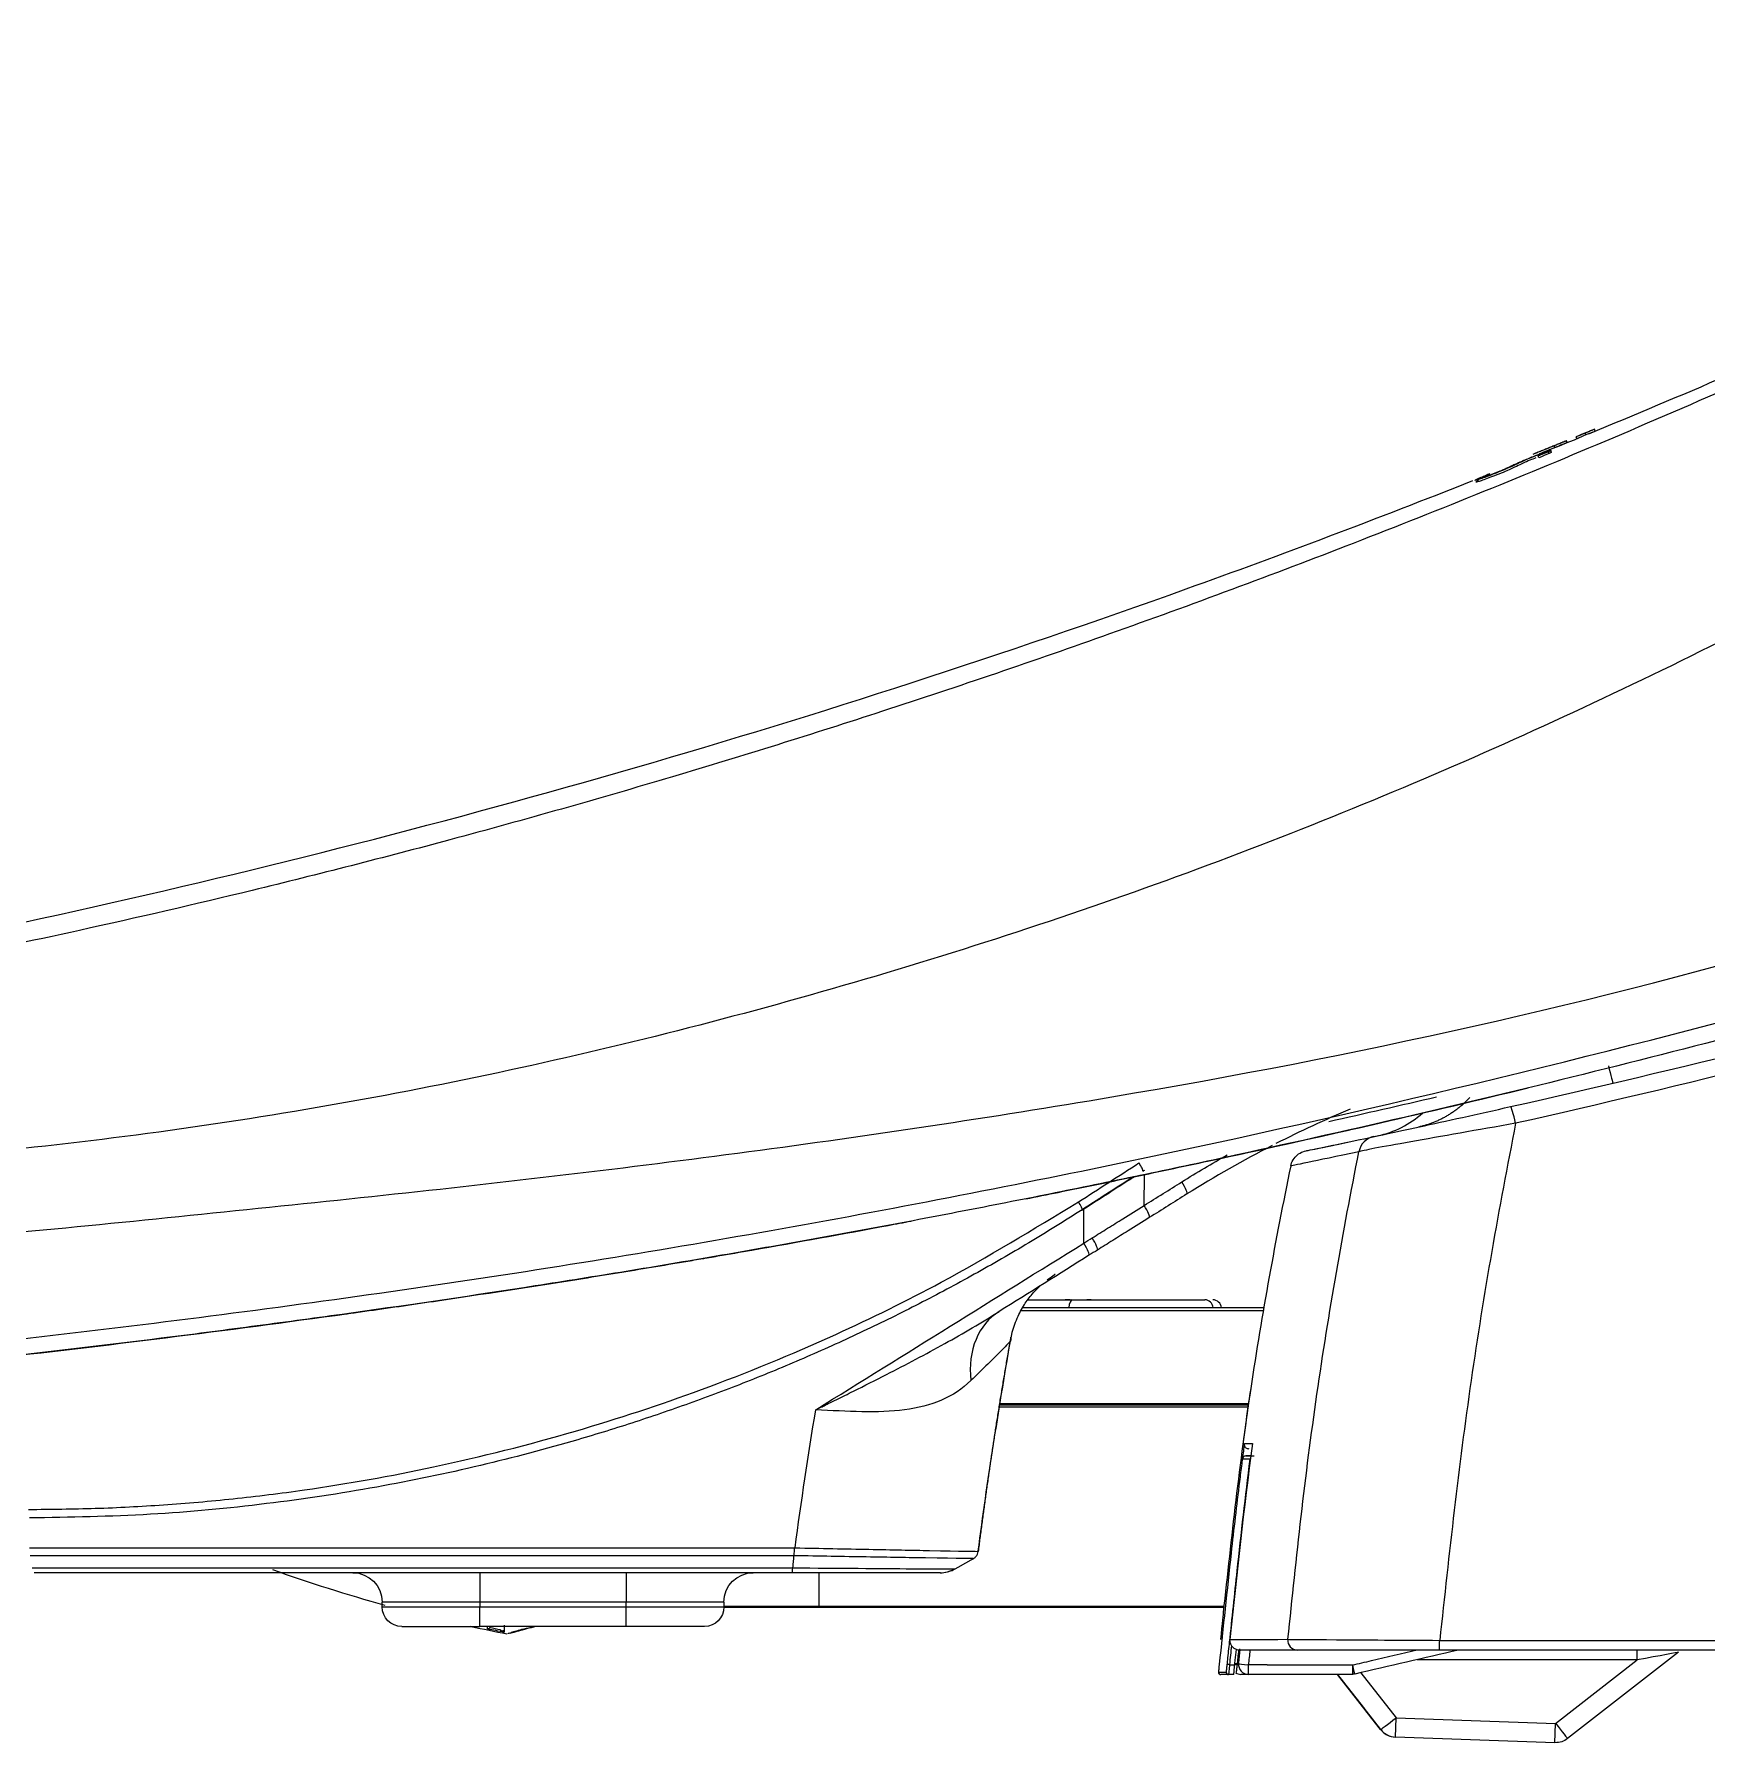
# Model space of a CAD drawing. Header units: millimetres. Extents: x 28 to 3046, y 8 to 3716.
# Drawn here: x 1735.9 to 1907.1, y 503.7 to 678.7 of the extents above; entities that cross this region are included whole.
import ezdxf

# ---------------------------------------------------------------- set-up
doc = ezdxf.new("R2010")
doc.units = ezdxf.units.MM
doc.layers.add('1LINE', color=7, linetype='CONTINUOUS')

msp = doc.modelspace()

# ---------------------------------------------------------------- linework, layer by layer
at = {"layer": '1LINE', "linetype": 'Continuous'}
for p, q in [((1893.76, 637.47), (1893.76, 637.47)), ((1893.82, 637.28), (1893.76, 637.47)), ((1893.82, 637.28), (1893.83, 637.28)), ((1894.76, 637.66), (1894.69, 637.85)), ((1895.7, 638.05), (1895.63, 638.24)), ((1895.63, 638.24), (1895.63, 638.24)), ((1895.7, 638.05), (1895.7, 638.05)), ((1889.94, 635.32), (1889.87, 635.51)), ((1891.01, 635.76), (1890.94, 635.94)), ((1891.58, 636.36), (1891.51, 636.55)), ((1892.81, 636.86), (1892.74, 637.05)), ((1892.84, 636.87), (1892.77, 637.06)), ((1892.77, 637.06), (1892.77, 637.06)), ((1849.53, 558.73), (1849.54, 561.89)), ((1843.33, 554.86), (1843.34, 558.34)), ((1861.73, 547.94), (1836.93, 547.94)), ((1837.09, 548.26), (1861.78, 548.26)), ((1767.39, 547.57), (1767.38, 547.57)), ((1860.19, 538.05), (1834.76, 538.05)), ((1860.22, 538.25), (1834.79, 538.25)), ((1834.82, 538.45), (1860.25, 538.45)), ((1860.46, 533.07), (1859.97, 533.07)), ((1781.49, 521.1), (1781.49, 518.1)), ((1796.49, 521.1), (1796.49, 518.1)), ((1816.19, 521.06), (1816.19, 517.67)), ((1781.49, 518.1), (1771.49, 518.1)), ((1771.49, 517.6), (1771.49, 518.1)), ((1771.49, 517.6), (1781.49, 517.6)), ((1796.49, 518.1), (1781.49, 518.1)), ((1781.49, 518.1), (1781.49, 517.6)), ((1781.49, 515.6), (1781.49, 517.6)), ((1781.49, 517.6), (1796.49, 517.6)), ((1806.49, 518.1), (1796.49, 518.1)), ((1796.49, 517.6), (1796.49, 518.1)), ((1796.49, 515.6), (1796.49, 517.6)), ((1796.49, 517.6), (1806.49, 517.6)), ((1806.49, 518.1), (1806.49, 517.6)), ((1816.19, 517.67), (1857.69, 517.67)), ((1816.19, 517.55), (1816.19, 517.67)), ((1822.02, 517.55), (1816.19, 517.55)), ((1857.68, 517.55), (1822.99, 517.55)), ((1773.49, 515.6), (1781.49, 515.6)), ((1796.49, 515.6), (1781.49, 515.6)), ((1804.49, 515.6), (1796.49, 515.6)), ((1904.23, 512.97), (1892.89, 504.11)), ((1858.26, 511.68), (1858.8, 511.68)), ((1860.19, 511.65), (1860.19, 510.69)), ((1870.85, 511.65), (1870.85, 510.69)), ((1900.01, 512.19), (1877.49, 512.19)), ((1891.66, 505.67), (1900.01, 512.19)), ((1858.7, 510.67), (1858.15, 510.67)), ((1869.32, 510.69), (1873.74, 505.03)), ((1873.74, 505.03), (1869.32, 510.69)), ((1869.43, 510.55), (1869.32, 510.69)), ((1869.32, 510.69), (1869.43, 510.55)), ((1869.43, 510.55), (1872.07, 507.16)), ((1871.3, 508.15), (1869.43, 510.55)), ((1871.71, 510.86), (1875.32, 506.24)), ((1871.68, 507.67), (1872.37, 506.78)), ((1872.37, 506.78), (1871.68, 507.67)), ((1872.07, 507.16), (1871.68, 507.67)), ((1871.68, 507.67), (1872.07, 507.16)), ((1872.37, 506.78), (1872.51, 506.61)), ((1872.51, 506.61), (1872.37, 506.78)), ((1872.51, 506.61), (1872.84, 506.18)), ((1872.84, 506.18), (1872.51, 506.61)), ((1872.84, 506.18), (1873.74, 505.03)), ((1873.74, 505.03), (1872.84, 506.18)), ((1875.25, 504.26), (1875.32, 506.24)), ((1875.32, 506.24), (1891.66, 505.67)), ((1873.74, 505.03), (1873.74, 505.03)), ((1873.74, 505.03), (1873.74, 505.03)), ((1891.59, 503.69), (1875.25, 504.26)), ((1875.25, 504.26), (1875.25, 504.26)), ((1875.25, 504.26), (1875.25, 504.26)), ((1891.59, 503.69), (1891.66, 505.67))]:
    msp.add_line(p, q, dxfattribs=at)
for centre, radius, start, end in [((1620.9, 1751.26), 1212, 281.67107, 282.02617), ((1816.19, 678.25), 166.5, 250.3658, 254.5273), ((1816.19, 678.25), 166.5, 257.6586, 258.9462), ((1816.19, 678.25), 166.2, 258.3098, 258.6999), ((1875.32, 506.26), 2, 218, 268.005), ((1875.32, 506.26), 2, 218, 268.005)]:
    msp.add_arc(centre, radius, start, end, dxfattribs=at)
at = {"layer": '1LINE', "linetype": 'Continuous', "extrusion": (0, 0, -1)}
for centre, radius, start, end in [((-1768.49, 518.1), 3, 90, 180), ((-1809.49, 518.1), 3, 0, 90), ((-1773.49, 517.6), 2, 270, 0), ((-1804.49, 517.6), 2, 180, 270), ((-1816.19, 678.25), 166.4, 281.1596, 281.7575), ((-1870.85, 511.69), 1, 256.9733, 270.0004), ((-1891.66, 505.69), 2, 232, 271.995)]:
    msp.add_arc(centre, radius, start, end, dxfattribs=at)
at = {"layer": '1LINE', "linetype": 'Continuous'}
for centre, major_axis, ratio, start_param, end_param in [((1887.49, 566.89), (0.44, -1.95), 0.064556, 1.681919, 3.141593), ((1873.47, 563.83), (0.42, -1.96), 0.996949, 3.141593, 4.298878), ((1848.95, 562.94), (0.433, -0.673), 0.144013, 6.269809, 7.967693), ((1853.11, 561.17), (0.8, -1.27), 0.145348, 6.270738, 7.742704), ((1842.75, 558.96), (0.433, -0.673), 0.132565, 6.269669, 7.971918), ((1849.26, 558.76), (0.8, -1.27), 0.146015, 6.27064, 7.742285), ((1843.08, 554.89), (0.8, -1.27), 0.134419, 6.270506, 7.749502), ((1842.16, 548.16), (0, 0.9), 0.383675, 0, 1.45944), ((1855.75, 548.16), (0, -0.9), 0.923505, 1.68215, 3.141593), ((1856.55, 548.16), (0, 0.9), 1, 4.823747, 6.283187), ((1839.98, 539.38), (5.41, -8.41), 0.743588, 3.122456, 4.115523), ((1828.63, 524.1), (0, 3), 0.997585, 3.141593, 3.65158), ((1828.67, 524.1), (0, 3), 1, 3.141596, 3.605396), ((1865.23, 514.17), (0, 1), 0.997223, 1.464044, 3.141593), ((1879.75, 514.17), (0, 1), 0.034413, 3.141593, 4.713142), ((1900.01, 512.19), (0, -1), 0.000302, 1.579523, 3.138931), ((1858.26, 511.68), (-0.229, 0.024), 0.013882, 4.713867, 6.255247), ((1858.8, 511.68), (-0.229, 0.024), 0.013882, 3.113695, 4.713867), ((1860.19, 511.69), (0, -1), 0.999624, 4.606052, 6.283179), ((1860.19, 511.69), (0.994, -0.107), 0.034699, 3.168894, 4.716127), ((1870.85, 511.69), (-0.225, 0.974), 0.007871, 1.604804, 3.141593), ((1857.36, 510.9), (0, 0.23), 0.999934, 1.464394, 3.141586), ((1858.15, 510.9), (0, 0.23), 0.999614, 1.464386, 3.141586), ((1859.43, 511.69), (0, 1), 0.99993, 2.57176, 3.141586), ((1875.32, 506.26), (-1.58, -1.23), 0.006691, 0, 1.565186), ((1891.66, 505.69), (-1.23, 1.58), 0.00561, 1.577487, 3.141593)]:
    msp.add_ellipse(centre, major_axis=major_axis, ratio=ratio, start_param=start_param, end_param=end_param, dxfattribs=at)
at = {"layer": '1LINE', "linetype": 'Continuous', "extrusion": (0, 0, -1)}
msp.add_ellipse((1899.98, 512.19), major_axis=(4.26, 0.79), ratio=0.000599, start_param=4.720229, end_param=6.284335, dxfattribs=at)
at = {"layer": '1LINE', "linetype": 'Continuous'}
for points, knots in [([(1983.24, 678.72), (1973.96, 673.66), (1954.92, 663.7), (1926.32, 649.92), (1898.22, 637.48), (1871.64, 626.68), (1846.69, 617.4), (1823.42, 609.47), (1800.9, 602.44), (1779.37, 596.34), (1759.11, 591.15), (1741.43, 587.05), (1726.37, 583.89), (1713.96, 581.51), (1704.72, 579.89), (1698.25, 578.85), (1693.9, 578.21), (1689.97, 577.69), (1684.9, 576.95), (1678.35, 576.02), (1670.21, 574.77), (1660.5, 573.23), (1648.57, 571.29), (1634.24, 568.94), (1617.35, 566.27), (1598.36, 563.53), (1577.25, 561), (1553.99, 559.24), (1532.56, 558.34), (1518.9, 557.75), (1513.69, 557.54)], [0, 0, 0, 0, 0.065231, 0.132602, 0.195695, 0.254513, 0.30906, 0.359344, 0.405378, 0.453728, 0.496334, 0.533227, 0.564446, 0.590043, 0.6101, 0.6216, 0.630213, 0.637874, 0.648406, 0.662061, 0.678891, 0.698923, 0.722173, 0.752692, 0.787422, 0.826358, 0.869486, 0.916783, 0.968253, 1, 1, 1, 1]), ([(1895.07, 637.79), (1899.79, 639.73), (1904.5, 641.72), (1927.41, 651.58), (1945.39, 659.99), (1963.13, 668.92)], [0, 0, 0, 0, 0.204594, 0.204594, 1, 1, 1, 1]), ([(1982.67, 660.01), (1977.89, 656.86), (1973.12, 653.75), (1963.21, 647.44), (1958.21, 644.32), (1943.05, 635.12), (1932.71, 629.19), (1911.84, 618.04), (1901.26, 612.79), (1879.59, 602.88), (1868.48, 598.25), (1845.71, 589.7), (1834, 585.78), (1810.13, 578.68), (1797.98, 575.52), (1773.36, 570.13), (1760.98, 567.93), (1742.43, 565.41), (1736.25, 564.69), (1723.91, 563.45), (1717.75, 562.92), (1705.44, 562.05), (1699.29, 561.7), (1687.01, 561.17), (1680.88, 561.01), (1662.66, 560.35), (1650.8, 559.82), (1627.67, 558.79), (1616.4, 558.29), (1600, 557.74), (1594.6, 557.59), (1584.12, 557.36), (1579.04, 557.28), (1569.17, 557.21), (1564.39, 557.22), (1555.14, 557.31), (1550.67, 557.41), (1542.1, 557.52), (1538.01, 557.55), (1530.6, 557.59), (1527.25, 557.59), (1521.21, 557.58), (1518.53, 557.56), (1513.81, 557.51), (1511.79, 557.48), (1508.52, 557.43), (1507.26, 557.41), (1505.51, 557.37), (1505, 557.36), (1504.86, 557.35)], [0, 0, 0, 0, 0.031273, 0.031273, 0.062546, 0.062546, 0.125091, 0.125091, 0.187637, 0.187637, 0.250183, 0.250183, 0.312728, 0.312728, 0.375274, 0.375274, 0.43782, 0.43782, 0.469093, 0.469093, 0.500365, 0.500365, 0.531638, 0.531638, 0.562911, 0.562911, 0.625457, 0.625457, 0.688003, 0.688003, 0.719275, 0.719275, 0.750548, 0.750548, 0.781821, 0.781821, 0.813094, 0.813094, 0.844367, 0.844367, 0.87564, 0.87564, 0.906912, 0.906912, 0.938185, 0.938185, 0.969458, 0.969458, 1, 1, 1, 1]), ([(1889.87, 635.51), (1890.25, 635.68), (1890.45, 635.78), (1890.49, 635.83), (1890.45, 635.83), (1890.26, 635.77), (1890.08, 635.7), (1889.56, 635.5), (1889.23, 635.37), (1888.7, 635.15), (1888.5, 635.06), (1888.02, 634.84), (1887.82, 634.74), (1887.33, 634.51), (1887.06, 634.38), (1886.12, 633.98), (1885.46, 633.71), (1884.42, 633.32), (1884.01, 633.17), (1883.51, 633.01), (1883.41, 632.99), (1883.42, 633.02)], [0, 0, 0, 0, 0.125, 0.125, 0.1875, 0.1875, 0.25, 0.25, 0.3125, 0.3125, 0.375, 0.375, 0.5, 0.5, 0.625, 0.625, 0.75, 0.75, 0.875, 0.875, 1, 1, 1, 1]), ([(1884.92, 633.68), (1884.64, 633.56), (1884.43, 633.46), (1884.17, 633.33), (1884.11, 633.3), (1884.1, 633.27), (1884.14, 633.28), (1884.29, 633.32), (1884.4, 633.36), (1884.64, 633.44), (1884.74, 633.48), (1884.96, 633.56), (1885.09, 633.61), (1885.33, 633.71), (1885.44, 633.75), (1885.68, 633.85), (1885.8, 633.89), (1886.01, 633.98), (1886.1, 634.02), (1886.35, 634.13), (1886.48, 634.19), (1886.72, 634.3), (1886.83, 634.35), (1887.08, 634.48), (1887.22, 634.54), (1887.56, 634.7), (1887.77, 634.79), (1888.18, 634.97), (1888.35, 635.04), (1888.7, 635.19), (1888.9, 635.27), (1889.28, 635.42), (1889.48, 635.5), (1889.83, 635.64), (1889.99, 635.71), (1890.28, 635.82), (1890.41, 635.86), (1890.68, 635.96), (1890.81, 636.01), (1891.05, 636.09), (1891.13, 636.1), (1891.15, 636.1), (1891.16, 636.1), (1891.16, 636.09), (1891.16, 636.09), (1891.16, 636.09), (1891.16, 636.09), (1891.16, 636.08), (1891.15, 636.08), (1891.14, 636.07), (1891.13, 636.06), (1891.09, 636.03), (1891.03, 635.99), (1890.94, 635.94)], [0, 0, 0, 0, 0.084804, 0.084804, 0.1548, 0.1548, 0.199847, 0.199847, 0.245117, 0.245117, 0.269096, 0.269096, 0.293383, 0.293383, 0.314355, 0.314355, 0.336875, 0.336875, 0.358702, 0.358702, 0.400893, 0.400893, 0.449686, 0.449686, 0.517541, 0.517541, 0.586696, 0.586696, 0.62249, 0.62249, 0.658362, 0.658362, 0.694094, 0.694094, 0.725827, 0.725827, 0.757423, 0.757423, 0.805809, 0.805809, 0.885961, 0.885961, 0.896464, 0.896464, 0.901715, 0.901715, 0.912218, 0.912218, 0.922721, 0.922721, 0.94374, 0.94374, 1, 1, 1, 1]), ([(1891.23, 635.9), (1891.23, 635.9), (1891.23, 635.9), (1891.22, 635.89), (1891.22, 635.89), (1891.21, 635.88), (1891.2, 635.87), (1891.16, 635.84), (1891.1, 635.8), (1891.01, 635.76)], [0, 0, 0, 0, 0.045518, 0.045518, 0.159718, 0.159718, 0.388271, 0.388271, 1, 1, 1, 1]), ([(1892.74, 637.05), (1892.72, 637.04), (1892.69, 637.03), (1892.62, 637), (1892.57, 636.98), (1892.45, 636.93), (1892.37, 636.9), (1892.17, 636.81), (1892.03, 636.76), (1891.77, 636.65), (1891.64, 636.6), (1891.51, 636.55)], [0, 0, 0, 0, 0.122389, 0.122389, 0.244539, 0.244539, 0.429473, 0.429473, 0.712111, 0.712111, 1, 1, 1, 1]), ([(1892.81, 636.86), (1892.79, 636.85), (1892.76, 636.84), (1892.69, 636.81), (1892.64, 636.79), (1892.52, 636.74), (1892.44, 636.71), (1892.23, 636.63), (1892.1, 636.57), (1891.84, 636.47), (1891.71, 636.41), (1891.58, 636.36)], [0, 0, 0, 0, 0.122389, 0.122389, 0.244539, 0.244539, 0.429473, 0.429473, 0.712111, 0.712111, 1, 1, 1, 1]), ([(1889.64, 635.32), (1889.43, 635.23), (1889.22, 635.15), (1888.76, 634.96), (1888.56, 634.87), (1888.09, 634.65), (1887.89, 634.55), (1887.4, 634.32), (1887.13, 634.19), (1886.19, 633.79), (1885.52, 633.52), (1884.48, 633.13), (1884.08, 632.98), (1883.57, 632.82), (1883.48, 632.81), (1883.49, 632.83)], [0, 0, 0, 0, 0.060154, 0.060154, 0.145594, 0.145594, 0.316475, 0.316475, 0.487357, 0.487357, 0.658238, 0.658238, 0.829119, 0.829119, 1, 1, 1, 1]), ([(1504.85, 557.35), (1514.76, 557.79), (1524.66, 558.26), (1544.47, 559.28), (1554.37, 559.73), (1583.98, 562.07), (1603.59, 564.84), (1642.71, 571.16), (1662.21, 574.71), (1701.38, 580.98), (1720.83, 584.61), (1778.66, 597.5), (1816.56, 608.5), (1863.65, 625.42), (1873.44, 629.12), (1883.18, 632.98)], [0, 0, 0, 0, 0.076599, 0.076599, 0.153198, 0.153198, 0.306397, 0.306397, 0.459595, 0.459595, 0.612794, 0.612794, 0.91919, 0.91919, 1, 1, 1, 1]), ([(1883.42, 633.02), (1883.42, 633.02), (1883.42, 633.02), (1883.42, 633.02), (1883.43, 633.03), (1883.44, 633.04), (1883.46, 633.06), (1883.51, 633.09), (1883.54, 633.1), (1883.62, 633.14), (1883.67, 633.17), (1883.72, 633.2)], [0, 0, 0, 0, 0.055686, 0.055686, 0.190403, 0.190403, 0.460195, 0.460195, 0.730058, 0.730058, 1, 1, 1, 1]), ([(1502.95, 555.56), (1502.92, 555.32), (1504.32, 555.1), (1508.56, 554.79), (1510.34, 554.69), (1514.57, 554.47), (1516.99, 554.36), (1522.5, 554.12), (1525.58, 553.99), (1532.43, 553.7), (1536.23, 553.55), (1544.29, 553.19), (1548.52, 552.97), (1557.31, 552.58), (1561.89, 552.42), (1576.06, 552.07), (1586.15, 551.99), (1607.33, 552.11), (1618.25, 552.31), (1640.66, 552.78), (1652.14, 553.07), (1669.73, 553.39), (1675.65, 553.48), (1687.63, 553.61), (1693.8, 553.73), (1712.16, 554.35), (1724.45, 555.1), (1742.94, 556.8), (1749.11, 557.45), (1761.49, 558.71), (1767.7, 559.35), (1786.38, 561.38), (1798.93, 562.87), (1823.79, 566.24), (1836.17, 568.12), (1873.31, 574.5), (1897.9, 579.94), (1934.58, 591.06), (1946.79, 595.25), (1971.33, 604.34), (1983.53, 609.15), (1995.45, 614.2)], [0, 0, 0, 0, 0.0625, 0.0625, 0.09375, 0.09375, 0.125, 0.125, 0.15625, 0.15625, 0.1875, 0.1875, 0.21875, 0.21875, 0.25, 0.25, 0.3125, 0.3125, 0.375, 0.375, 0.4375, 0.4375, 0.46875, 0.46875, 0.5, 0.5, 0.5625, 0.5625, 0.59375, 0.59375, 0.625, 0.625, 0.6875, 0.6875, 0.75, 0.75, 0.875, 0.875, 0.9375, 0.9375, 1, 1, 1, 1]), ([(1501.39, 540.94), (1501.38, 540.94), (1502.81, 540.83), (1508.5, 540.4), (1512.66, 540.09), (1523.62, 539.39), (1530.6, 538.98), (1542.68, 538.4), (1546.93, 538.22), (1555.69, 537.9), (1560.22, 537.75), (1574.22, 537.39), (1584.12, 537.25), (1604.97, 537.23), (1615.99, 537.35), (1638.54, 537.93), (1650, 538.38), (1673.24, 539.62), (1685.01, 540.42), (1708.88, 542.38), (1720.97, 543.55), (1745.41, 546.28), (1757.78, 547.86), (1782.37, 551.32), (1794.59, 553.25), (1818.92, 557.48), (1831.04, 559.78), (1867.23, 567.2), (1891.15, 572.85), (1938.55, 585.54), (1962.03, 592.57), (1985.3, 600.25)], [0, 0, 0, 0, 0.0625, 0.0625, 0.125, 0.125, 0.1875, 0.1875, 0.21875, 0.21875, 0.25, 0.25, 0.3125, 0.3125, 0.375, 0.375, 0.4375, 0.4375, 0.5, 0.5, 0.5625, 0.5625, 0.625, 0.625, 0.6875, 0.6875, 0.75, 0.75, 0.875, 0.875, 1, 1, 1, 1]), ([(1985.64, 598.44), (1962.02, 590.65), (1938.09, 583.54), (1901.73, 573.91), (1889.53, 570.87), (1871.17, 566.59), (1865.03, 565.21), (1855.81, 563.21), (1852.73, 562.55), (1848.11, 561.58), (1846.57, 561.26), (1843.48, 560.63), (1841.94, 560.32), (1840.4, 560.01)], [0, 0, 0, 0, 0.5, 0.5, 0.75, 0.75, 0.875, 0.875, 0.9375, 0.9375, 0.96875, 0.96875, 1, 1, 1, 1]), ([(1840.72, 560.07), (1843.47, 560.63), (1846.22, 561.19), (1851.71, 562.34), (1854.45, 562.92), (1862.67, 564.69), (1868.14, 565.91), (1878.69, 568.33), (1883.77, 569.54), (1888.84, 570.77)], [0, 0, 0, 0, 0.170492, 0.170492, 0.340984, 0.340984, 0.681969, 0.681969, 1, 1, 1, 1]), ([(1887.56, 567.14), (1883.71, 566.47), (1879.85, 565.79), (1873.81, 564.71), (1871.83, 564.34), (1871.52, 564.23)], [0, 0, 0, 0, 0.5, 0.5, 1, 1, 1, 1]), ([(1873.06, 565.78), (1873.32, 565.84), (1875.07, 566.21), (1880.37, 567.36), (1883.72, 568.1), (1887.05, 568.85)], [0, 0, 0, 0, 0.5, 0.5, 1, 1, 1, 1]), ([(1887.56, 567.14), (1886.73, 562.78), (1885.89, 558.41), (1884.35, 549.63), (1883.65, 545.22), (1881.72, 531.96), (1880.75, 523.06), (1879.79, 514.17)], [0, 0, 0, 0, 0.25, 0.25, 0.5, 0.5, 1, 1, 1, 1]), ([(1864.24, 514.28), (1864.69, 518.47), (1865.12, 522.66), (1866.08, 531.04), (1866.62, 535.22), (1868.42, 547.73), (1869.88, 556.02), (1871.52, 564.23)], [0, 0, 0, 0, 0.25, 0.25, 0.5, 0.5, 1, 1, 1, 1]), ([(1864.53, 562.77), (1864.57, 562.99), (1864.66, 563.2), (1864.89, 563.58), (1865.04, 563.76), (1865.38, 564.04), (1865.58, 564.16), (1865.88, 564.27), (1865.98, 564.3), (1866.08, 564.32)], [0, 0, 0, 0, 0.290266, 0.290266, 0.580532, 0.580532, 0.870799, 0.870799, 1, 1, 1, 1]), ([(1864.53, 562.77), (1862.97, 555.21), (1861.58, 547.62), (1859.29, 532.36), (1858.44, 524.69), (1857.62, 517.01)], [0, 0, 0, 0, 0.5, 0.5, 1, 1, 1, 1]), ([(1864.53, 562.77), (1862.97, 555.21), (1861.58, 547.62), (1860.14, 538.03), (1859.87, 536.07), (1859.61, 534.12)], [0, 0, 0, 0, 0.796117, 0.796117, 1, 1, 1, 1]), ([(1848.54, 561.68), (1848.38, 561.58), (1848.22, 561.47), (1847.52, 561.02), (1846.97, 560.67), (1845.62, 559.8), (1844.81, 559.28), (1843.78, 558.62), (1843.56, 558.48), (1843.34, 558.34)], [0, 0, 0, 0, 0.09251, 0.09251, 0.405231, 0.405231, 0.874313, 0.874313, 1, 1, 1, 1]), ([(1849.53, 558.73), (1849.53, 558.73), (1849.53, 558.73), (1850.81, 559.53), (1852.1, 560.34), (1853.38, 561.14)], [0, 0, 0, 0, 0.000013, 0.000013, 1, 1, 1, 1]), ([(1735.28, 527.58), (1737.56, 527.61), (1742.16, 527.65), (1749.15, 528.03), (1756.29, 528.64), (1765.54, 529.79), (1777.29, 531.89), (1790.88, 535.32), (1804.66, 539.86), (1817.16, 545), (1830.11, 551.36), (1838.16, 556.27), (1842.79, 559.09)], [0, 0, 0, 0, 0.060423, 0.122162, 0.185329, 0.25006, 0.368279, 0.500064, 0.619118, 0.750023, 0.856147, 1, 1, 1, 1]), ([(1840.4, 560.01), (1838.91, 559.7), (1837.42, 559.41), (1834.44, 558.82), (1832.95, 558.53), (1828.48, 557.66), (1825.5, 557.09), (1819.53, 555.98), (1816.54, 555.43), (1810.57, 554.37), (1807.58, 553.84), (1804.58, 553.33)], [0, 0, 0, 0, 0.125, 0.125, 0.25, 0.25, 0.5, 0.5, 0.75, 0.75, 1, 1, 1, 1]), ([(1837.39, 559.4), (1838.5, 559.63), (1839.61, 559.85), (1840.72, 560.07), (1840.72, 560.07), (1840.72, 560.07)], [0, 0, 0, 0, 0.999982, 0.999982, 1, 1, 1, 1]), ([(1844.2, 555.4), (1844.73, 555.73), (1845.25, 556.06), (1846.3, 556.71), (1846.83, 557.04), (1848.08, 557.82), (1848.8, 558.28), (1849.53, 558.73), (1849.53, 558.73), (1849.53, 558.73)], [0, 0, 0, 0, 0.295379, 0.295379, 0.590756, 0.590756, 0.999991, 0.999991, 1, 1, 1, 1]), ([(1843.18, 558.28), (1841.36, 557.14), (1837.73, 554.85), (1832.15, 551.65), (1826.51, 548.63), (1820.79, 545.81), (1815.01, 543.19), (1809.19, 540.77), (1803.33, 538.55), (1797.45, 536.53), (1790.22, 534.29), (1781.4, 531.96), (1770.76, 529.74), (1759.48, 528.05), (1747.61, 526.92), (1739.51, 526.78), (1735.37, 526.71)], [0, 0, 0, 0, 0.056941, 0.113588, 0.169919, 0.225914, 0.281556, 0.336827, 0.39171, 0.446192, 0.500257, 0.590527, 0.685781, 0.7859, 0.890714, 1, 1, 1, 1]), ([(1804.98, 553.4), (1804.98, 553.4), (1804.98, 553.4), (1804.98, 553.4), (1804.98, 553.4), (1805.27, 553.45), (1805.57, 553.5), (1807.02, 553.75), (1808.19, 553.95), (1814.01, 554.97), (1818.67, 555.82), (1824.09, 556.83), (1824.87, 556.98), (1825.65, 557.13)], [0, 0, 0, 0, 0.000003, 0.000003, 0.000131, 0.000131, 0.042359, 0.042359, 0.211271, 0.211271, 0.886934, 0.886934, 1, 1, 1, 1]), ([(1843.09, 558.22), (1843.1, 558.23), (1843.1, 558.23), (1843.13, 558.23), (1843.15, 558.23), (1843.18, 558.23)], [0, 0, 0, 0, 0.09646, 0.09646, 1, 1, 1, 1]), ([(1850.05, 557.48), (1849.33, 557.03), (1848.6, 556.58), (1847.35, 555.8), (1846.83, 555.47), (1845.79, 554.81), (1845.26, 554.49), (1844.74, 554.16)], [0, 0, 0, 0, 0.409247, 0.409247, 0.704623, 0.704623, 1, 1, 1, 1]), ([(1843.33, 554.86), (1843.33, 554.86), (1843.33, 554.86), (1843.62, 555.04), (1843.91, 555.22), (1844.2, 555.4)], [0, 0, 0, 0, 0.000058, 0.000058, 1, 1, 1, 1]), ([(1804.58, 553.33), (1801.49, 552.8), (1798.4, 552.28), (1792.2, 551.27), (1789.11, 550.78), (1779.81, 549.34), (1773.6, 548.43), (1767.39, 547.57)], [0, 0, 0, 0, 0.25, 0.25, 0.5, 0.5, 1, 1, 1, 1]), ([(1767.84, 547.63), (1767.84, 547.63), (1767.84, 547.63), (1767.84, 547.63), (1767.84, 547.63), (1767.87, 547.64), (1767.91, 547.64), (1768.09, 547.67), (1768.24, 547.69), (1768.97, 547.79), (1769.56, 547.87), (1772.49, 548.28), (1774.83, 548.62), (1781.85, 549.66), (1786.53, 550.37), (1793.54, 551.49), (1795.87, 551.87), (1799.37, 552.45), (1800.54, 552.65), (1802.29, 552.94), (1802.87, 553.04), (1803.74, 553.19), (1804.04, 553.24), (1804.47, 553.31), (1804.62, 553.34), (1804.84, 553.37), (1804.91, 553.39), (1804.98, 553.4), (1804.98, 553.4), (1804.98, 553.4)], [0, 0, 0, 0, 0.000002, 0.000002, 0.000034, 0.000034, 0.002984, 0.002984, 0.014784, 0.014784, 0.061981, 0.061981, 0.250778, 0.250778, 0.628401, 0.628401, 0.81719, 0.81719, 0.911582, 0.911582, 0.958777, 0.958777, 0.982375, 0.982375, 0.994174, 0.994174, 0.999998, 0.999998, 1, 1, 1, 1]), ([(1835.87, 544.81), (1835.89, 545.05), (1835.99, 545.87), (1836.47, 547.15), (1837.19, 548.53), (1837.98, 549.59), (1838.56, 550.2), (1838.81, 550.45), (1838.86, 550.49)], [0, 0, 0, 0, 0.106326, 0.369337, 0.603763, 0.805197, 0.965053, 1, 1, 1, 1]), ([(1842.16, 549.06), (1844.69, 549.06), (1847.61, 549.06), (1852.62, 549.06), (1854.7, 549.06), (1855.75, 549.06)], [0, 0, 0, 0, 0.5, 0.5, 1, 1, 1, 1]), ([(1767.38, 547.57), (1765.84, 547.36), (1764.3, 547.14), (1761.21, 546.72), (1759.66, 546.52), (1755.03, 545.9), (1751.94, 545.5), (1742.68, 544.35), (1736.51, 543.62), (1730.34, 542.94)], [0, 0, 0, 0, 0.125, 0.125, 0.25, 0.25, 0.5, 0.5, 1, 1, 1, 1]), ([(1730.8, 542.99), (1736.97, 543.67), (1743.13, 544.4), (1755.49, 545.95), (1761.66, 546.77), (1767.84, 547.63)], [0, 0, 0, 0, 0.5, 0.5, 1, 1, 1, 1]), ([(1815.9, 537.8), (1815.91, 537.8), (1815.92, 537.81), (1815.95, 537.82), (1815.98, 537.84), (1816.1, 537.9), (1816.2, 537.94), (1816.34, 538.01), (1816.38, 538.03), (1816.46, 538.07), (1816.5, 538.09), (1816.6, 538.14), (1816.68, 538.18), (1816.89, 538.28), (1817.03, 538.36), (1817.46, 538.57), (1817.75, 538.71), (1818.6, 539.13), (1819.17, 539.41), (1820.88, 540.26), (1822.01, 540.83), (1825.14, 542.44), (1827.14, 543.49), (1831, 545.63), (1832.86, 546.72), (1834.69, 547.87)], [0, 0, 0, 0, 0.001244, 0.001244, 0.005174, 0.005174, 0.020182, 0.020182, 0.027043, 0.027043, 0.03259, 0.03259, 0.043683, 0.043683, 0.065866, 0.065866, 0.110223, 0.110223, 0.198891, 0.198891, 0.375958, 0.375958, 0.692829, 0.692829, 1, 1, 1, 1]), ([(1835.82, 544.84), (1835.82, 544.8), (1835.48, 544.43), (1834.12, 543.07), (1833.04, 542.01), (1831.77, 540.78)], [0, 0, 0, 0, 0.449969, 0.449969, 1, 1, 1, 1]), ([(1835.83, 544.83), (1835.83, 544.85), (1835.84, 544.99), (1835.86, 545.13), (1835.88, 545.24)], [0, 0, 0, 0, 0.176487, 1, 1, 1, 1]), ([(1831.77, 540.78), (1830.9, 539.94), (1829.91, 539.27), (1827.64, 538.29), (1826.36, 537.97), (1822.25, 537.44), (1819.08, 537.61), (1815.9, 537.8)], [0, 0, 0, 0, 0.25, 0.25, 0.5, 0.5, 1, 1, 1, 1]), ([(1860.28, 533.77), (1860.23, 533.77), (1860.17, 533.78), (1860.06, 533.82), (1860.01, 533.84), (1859.93, 533.91), (1859.89, 533.96), (1859.83, 534.05), (1859.81, 534.1), (1859.78, 534.22), (1859.78, 534.28), (1859.79, 534.34)], [0, 0, 0, 0, 0.197721, 0.197721, 0.395443, 0.395443, 0.593157, 0.593157, 0.790883, 0.790883, 1, 1, 1, 1]), ([(1859.79, 534.34), (1859.86, 534.34), (1859.97, 534.34), (1860.25, 534.34), (1860.41, 534.34), (1860.61, 534.34)], [0, 0, 0, 0, 0.499966, 0.499966, 1, 1, 1, 1]), ([(1859.57, 532.72), (1859.55, 532.57), (1859.53, 532.42), (1859.44, 531.66), (1859.36, 531.05), (1858.98, 528.01), (1858.7, 525.57), (1858.01, 519.32), (1857.61, 515.51), (1857.21, 511.7)], [0, 0, 0, 0, 0.021746, 0.021746, 0.108732, 0.108732, 0.4567, 0.4567, 1, 1, 1, 1]), ([(1858.03, 511.7), (1858.05, 511.86), (1858.06, 512.01), (1858.14, 512.77), (1858.21, 513.38), (1858.53, 516.43), (1858.79, 518.87), (1859.46, 525.12), (1859.89, 528.92), (1860.38, 532.72)], [0, 0, 0, 0, 0.021748, 0.021748, 0.108741, 0.108741, 0.456712, 0.456712, 1, 1, 1, 1]), ([(1859.97, 533.07), (1859.96, 533.07), (1859.95, 533.07), (1859.89, 533.06), (1859.85, 533.05), (1859.76, 533.01), (1859.73, 532.99), (1859.66, 532.93), (1859.63, 532.89), (1859.59, 532.81), (1859.58, 532.77), (1859.57, 532.72)], [0, 0, 0, 0, 0.062265, 0.062265, 0.296704, 0.296704, 0.531144, 0.531144, 0.765569, 0.765569, 1, 1, 1, 1]), ([(1860.38, 532.72), (1860.19, 532.72), (1860.03, 532.72), (1859.76, 532.72), (1859.65, 532.72), (1859.57, 532.72)], [0, 0, 0, 0, 0.500068, 0.500068, 1, 1, 1, 1]), ([(1859.97, 533.07), (1860.05, 533.07), (1860.16, 533.07), (1860.43, 533.07), (1860.59, 533.07), (1860.78, 533.07)], [0, 0, 0, 0, 0.499853, 0.499853, 1, 1, 1, 1]), ([(1813.67, 522.84), (1813.68, 522.88), (1813.68, 522.93), (1813.69, 523.06), (1813.7, 523.15), (1813.71, 523.34), (1813.71, 523.44), (1813.73, 523.57), (1813.73, 523.6), (1813.75, 523.63), (1813.75, 523.64), (1813.76, 523.65), (1813.76, 523.65), (1813.76, 523.65), (1813.77, 523.65), (1813.77, 523.65)], [0, 0, 0, 0, 0.232154, 0.232154, 0.551812, 0.551812, 0.872088, 0.872088, 0.95978, 0.95978, 0.982366, 0.982366, 0.992013, 0.992013, 1, 1, 1, 1]), ([(1813.77, 523.65), (1816.41, 523.6), (1818.97, 523.55), (1823.69, 523.45), (1825.82, 523.41), (1830.72, 523.32), (1832.54, 523.29), (1832.54, 523.29)], [0, 0, 0, 0, 0.260773, 0.260773, 0.521547, 0.521547, 1, 1, 1, 1]), ([(1831.99, 522.55), (1832.34, 522.54), (1830.53, 522.56), (1825.45, 522.64), (1823.37, 522.68), (1818.76, 522.75), (1816.26, 522.8), (1813.67, 522.84)], [0, 0, 0, 0, 0.5, 0.5, 0.75, 0.75, 1, 1, 1, 1]), ([(1831.93, 522.51), (1831.96, 522.51), (1832.08, 522.56), (1832.29, 522.72), (1832.47, 522.98), (1832.51, 523.18), (1832.52, 523.27)], [0, 0, 0, 0, 0.09228, 0.398314, 0.749732, 1, 1, 1, 1]), ([(1828.63, 521.1), (1828.78, 521.1), (1828.49, 521.1), (1827.12, 521.1), (1826.02, 521.1), (1821.81, 521.1), (1817.71, 521.1), (1813.44, 521.1)], [0, 0, 0, 0, 0.25, 0.25, 0.5, 0.5, 1, 1, 1, 1]), ([(1813.55, 521.6), (1818.19, 521.57), (1822.67, 521.53), (1828.78, 521.49), (1830.4, 521.48), (1830.09, 521.49)], [0, 0, 0, 0, 0.5, 0.5, 1, 1, 1, 1]), ([(1806.45, 517.66), (1807.56, 517.66), (1810.8, 517.67), (1814.05, 517.67), (1816.19, 517.67)], [0, 0, 0, 0, 0.341834, 1, 1, 1, 1]), ([(1780.51, 515.64), (1780.51, 515.64), (1780.58, 515.61), (1780.61, 515.6), (1780.61, 515.6)], [0, 0, 0, 0, 0.004212, 1, 1, 1, 1]), ([(1782.29, 515.35), (1782.29, 515.41), (1782.29, 515.49), (1782.29, 515.6), (1782.29, 515.6), (1782.29, 515.6)], [0, 0, 0, 0, 0.997221, 0.997221, 1, 1, 1, 1]), ([(1782.52, 515.5), (1782.51, 515.48), (1782.5, 515.46), (1782.48, 515.43), (1782.47, 515.42), (1782.44, 515.39), (1782.42, 515.38), (1782.38, 515.35), (1782.35, 515.35), (1782.31, 515.34), (1782.3, 515.34), (1782.29, 515.35), (1782.29, 515.35), (1782.29, 515.35)], [0, 0, 0, 0, 0.157409, 0.157409, 0.313154, 0.313154, 0.545869, 0.545869, 0.861921, 0.861921, 0.992125, 0.992125, 1, 1, 1, 1]), ([(1783.99, 515), (1783.99, 515), (1783.98, 515), (1783.93, 515.01), (1783.87, 515.03), (1783.78, 515.08), (1783.74, 515.11), (1783.69, 515.15), (1783.67, 515.17), (1783.66, 515.19), (1783.65, 515.2), (1783.64, 515.22), (1783.63, 515.23), (1783.63, 515.25)], [0, 0, 0, 0, 0.008242, 0.008242, 0.401503, 0.401503, 0.693426, 0.693426, 0.857035, 0.857035, 0.880075, 0.880075, 1, 1, 1, 1]), ([(1783.83, 515.23), (1783.83, 515.22), (1783.83, 515.2), (1783.83, 515.18), (1783.83, 515.18), (1783.84, 515.15), (1783.85, 515.14), (1783.87, 515.09), (1783.89, 515.07), (1783.93, 515.03), (1783.96, 515.01), (1783.99, 515), (1783.99, 515), (1783.99, 515)], [0, 0, 0, 0, 0.120304, 0.120304, 0.143378, 0.143378, 0.307323, 0.307323, 0.599247, 0.599247, 0.991774, 0.991774, 1, 1, 1, 1]), ([(1783.99, 515.73), (1783.99, 515.55), (1783.99, 515.4), (1783.99, 515.16), (1783.99, 515.06), (1783.99, 515)], [0, 0, 0, 0, 0.5, 0.5, 1, 1, 1, 1]), ([(1784.36, 514.87), (1784.44, 514.9), (1784.56, 514.93), (1784.72, 514.98), (1784.72, 514.98)], [0, 0, 0, 0, 0.999802, 1, 1, 1, 1]), ([(1785.95, 515.32), (1785.42, 515.18), (1785, 515.06), (1784.71, 514.97), (1784.71, 514.97)], [0, 0, 0, 0, 0.99708, 1, 1, 1, 1]), ([(1785.46, 515.12), (1785.26, 515.07), (1785.1, 515.03), (1784.96, 514.99), (1784.96, 514.99)], [0, 0, 0, 0, 0.995579, 1, 1, 1, 1]), ([(1785.23, 515.13), (1785.47, 515.19), (1786, 515.34), (1786.65, 515.51), (1786.99, 515.59)], [0, 0, 0, 0, 0.524802, 1, 1, 1, 1]), ([(1787.26, 515.59), (1786.91, 515.51), (1786.23, 515.33), (1785.69, 515.19), (1785.46, 515.12)], [0, 0, 0, 0, 0.485155, 1, 1, 1, 1]), ([(1859.31, 513.17), (1859.2, 513.17), (1859.08, 513.19), (1858.87, 513.26), (1858.77, 513.32), (1858.6, 513.46), (1858.52, 513.54), (1858.4, 513.73), (1858.36, 513.84), (1858.32, 514.02), (1858.31, 514.08), (1858.31, 514.19), (1858.31, 514.23), (1858.31, 514.27)], [0, 0, 0, 0, 0.201525, 0.201525, 0.403048, 0.403048, 0.604604, 0.604604, 0.806137, 0.806137, 0.926683, 0.926683, 1, 1, 1, 1]), ([(1858.8, 511.68), (1858.82, 511.84), (1858.83, 511.99), (1858.89, 512.5), (1858.93, 512.87), (1858.97, 513.23)], [0, 0, 0, 0, 0.295275, 0.295275, 1, 1, 1, 1]), ([(1864.24, 514.28), (1864.53, 514.27), (1866.36, 514.26), (1872.07, 514.22), (1875.92, 514.2), (1879.79, 514.17)], [0, 0, 0, 0, 0.5, 0.5, 1, 1, 1, 1]), ([(1879.75, 513.17), (1876.14, 513.17), (1872.55, 513.17), (1867.21, 513.17), (1865.5, 513.17), (1865.23, 513.17)], [0, 0, 0, 0, 0.5, 0.5, 1, 1, 1, 1]), ([(1870.85, 511.65), (1871.5, 511.8), (1872.15, 511.95), (1874.36, 512.46), (1875.92, 512.82), (1877.49, 513.19)], [0, 0, 0, 0, 0.29373, 0.29373, 1, 1, 1, 1]), ([(1879.79, 514.17), (1880.45, 514.17), (1881.12, 514.17), (1884.45, 514.17), (1887.11, 514.17), (1898.14, 514.17), (1906.5, 514.17), (1914.85, 514.17)], [0, 0, 0, 0, 0.056976, 0.056976, 0.28488, 0.28488, 1, 1, 1, 1]), ([(1857.21, 511.7), (1857.2, 511.64), (1857.19, 511.58), (1857.18, 511.44), (1857.17, 511.35), (1857.16, 511.21), (1857.15, 511.14), (1857.14, 511.07), (1857.14, 511.06), (1857.14, 511.05)], [0, 0, 0, 0, 0.238311, 0.238311, 0.571065, 0.571065, 0.902142, 0.902142, 1, 1, 1, 1]), ([(1857.93, 510.92), (1857.93, 510.92), (1857.93, 510.93), (1857.94, 510.96), (1857.94, 511), (1857.96, 511.09), (1857.97, 511.15), (1857.98, 511.29), (1857.99, 511.36), (1858.01, 511.53), (1858.02, 511.62), (1858.03, 511.7)], [0, 0, 0, 0, 0.142375, 0.142375, 0.356041, 0.356041, 0.570617, 0.570617, 0.785312, 0.785312, 1, 1, 1, 1]), ([(1858.26, 511.68), (1858.25, 511.57), (1858.24, 511.46), (1858.22, 511.24), (1858.21, 511.14), (1858.19, 510.96), (1858.19, 510.89), (1858.17, 510.76), (1858.17, 510.72), (1858.16, 510.68), (1858.16, 510.67), (1858.15, 510.67)], [0, 0, 0, 0, 0.214529, 0.214529, 0.429085, 0.429085, 0.643639, 0.643639, 0.857447, 0.857447, 1, 1, 1, 1]), ([(1858.7, 510.67), (1858.7, 510.67), (1858.7, 510.68), (1858.71, 510.72), (1858.71, 510.76), (1858.73, 510.89), (1858.74, 510.96), (1858.75, 511.14), (1858.76, 511.24), (1858.78, 511.46), (1858.79, 511.57), (1858.8, 511.68)], [0, 0, 0, 0, 0.142553, 0.142553, 0.356361, 0.356361, 0.570915, 0.570915, 0.785471, 0.785471, 1, 1, 1, 1]), ([(1858.81, 511.79), (1858.84, 511.79), (1858.88, 511.79), (1859, 511.79), (1859.09, 511.79), (1859.2, 511.79)], [0, 0, 0, 0, 0.291731, 0.291731, 1, 1, 1, 1]), ([(1859.03, 511.65), (1859.02, 511.57), (1859.01, 511.48), (1858.99, 511.32), (1858.98, 511.24), (1858.97, 511.1), (1858.96, 511.04), (1858.94, 510.95), (1858.94, 510.91), (1858.93, 510.88), (1858.93, 510.87), (1858.93, 510.87)], [0, 0, 0, 0, 0.214705, 0.214705, 0.429413, 0.429413, 0.643986, 0.643986, 0.857638, 0.857638, 1, 1, 1, 1]), ([(1862.13, 511.65), (1862.02, 511.65), (1861.74, 511.65), (1861.26, 511.65), (1860.73, 511.65), (1860.37, 511.65), (1860.19, 511.65)], [0, 0, 0, 0, 0.17, 0.44, 0.73, 1, 1, 1, 1]), ([(1857.14, 511.05), (1857.14, 511.02), (1857.13, 510.97), (1857.13, 510.93), (1857.13, 510.91), (1857.13, 510.89), (1857.13, 510.85), (1857.15, 510.81), (1857.18, 510.75), (1857.24, 510.7), (1857.3, 510.67), (1857.35, 510.67), (1857.36, 510.67)], [0, 0, 0, 0, 0.18581, 0.389106, 0.491917, 0.535768, 0.573111, 0.640291, 0.730494, 0.836367, 0.945222, 1, 1, 1, 1]), ([(1857.14, 511.05), (1857.14, 511.01), (1857.13, 510.99), (1857.13, 510.94), (1857.13, 510.92), (1857.13, 510.92)], [0, 0, 0, 0, 0.413083, 0.413083, 1, 1, 1, 1]), ([(1857.13, 510.92), (1857.13, 510.92), (1857.14, 510.92), (1857.14, 510.92), (1857.15, 510.92), (1857.19, 510.92), (1857.22, 510.92), (1857.42, 510.92), (1857.64, 510.92), (1857.93, 510.92)], [0, 0, 0, 0, 0.011383, 0.011383, 0.056917, 0.056917, 0.239051, 0.239051, 1, 1, 1, 1]), ([(1860.19, 510.69), (1860.18, 510.69), (1860.17, 510.69), (1860.07, 510.69), (1859.98, 510.69), (1859.83, 510.69), (1859.75, 510.69), (1859.62, 510.69), (1859.57, 510.69), (1859.49, 510.69), (1859.46, 510.69), (1859.43, 510.69)], [0, 0, 0, 0, 0.030162, 0.030162, 0.295368, 0.295368, 0.565175, 0.565175, 0.834982, 0.834982, 1, 1, 1, 1]), ([(1870.85, 510.69), (1870.19, 510.69), (1869.52, 510.69), (1865.97, 510.69), (1863.08, 510.69), (1860.19, 510.69)], [0, 0, 0, 0, 0.187642, 0.187642, 1, 1, 1, 1])]:
    msp.add_open_spline(points, degree=3, knots=knots, dxfattribs=at)
for points, degree in [([(1890.41, 635.89), (1891.62, 636.38), (1892.82, 636.87), (1894.03, 637.36)], 3), ([(1894.69, 637.85), (1894.38, 637.72), (1894.07, 637.59), (1893.76, 637.47)], 3), ([(1894.51, 637.77), (1894.26, 637.67), (1894.01, 637.57), (1893.76, 637.47)], 3), ([(1894.76, 637.66), (1894.45, 637.53), (1894.14, 637.41), (1893.82, 637.28)], 3), ([(1893.95, 637.33), (1893.91, 637.31), (1893.87, 637.29), (1893.82, 637.28)], 3), ([(1895.39, 638.14), (1894.69, 637.85), (1893.99, 637.56)], 2), ([(1895.39, 638.14), (1895.16, 638.04), (1894.93, 637.95), (1894.69, 637.85)], 3), ([(1895.46, 637.95), (1895.23, 637.86), (1895, 637.76), (1894.76, 637.66)], 3), ([(1895.63, 638.24), (1895.46, 638.17), (1895.28, 638.09), (1895.11, 638.02)], 3), ([(1892.77, 637.06), (1891.06, 636.36), (1889.34, 635.67)], 2), ([(1891.51, 636.55), (1890.79, 636.25), (1890.06, 635.96), (1889.34, 635.67)], 3), ([(1890.94, 635.94), (1890.58, 635.8), (1890.23, 635.65), (1889.87, 635.51)], 3), ([(1891.01, 635.76), (1890.65, 635.61), (1890.29, 635.47), (1889.94, 635.32)], 3), ([(1891.58, 636.36), (1891.06, 636.15), (1890.54, 635.94), (1890.02, 635.72)], 3), ([(1890.02, 635.72), (1890.37, 635.87), (1890.72, 636.01), (1891.07, 636.15)], 3), ([(1891.23, 635.9), (1891.18, 636.02), (1891.14, 636.14)], 2), ([(1892.77, 637.06), (1892.76, 637.06), (1892.75, 637.05), (1892.74, 637.05)], 3), ([(1892.77, 637.06), (1892.77, 637.06), (1892.77, 637.06), (1892.77, 637.06)], 3), ([(1892.84, 636.87), (1892.83, 636.87), (1892.82, 636.86), (1892.81, 636.86)], 3), ([(1883.72, 633.2), (1884.12, 633.36), (1884.52, 633.52), (1884.92, 633.68)], 3), ([(1883.49, 632.83), (1883.49, 632.85), (1883.59, 632.91), (1883.79, 633.01)], 3), ([(1887.05, 568.85), (1921.77, 576.66), (1955.94, 585.96), (1989.52, 596.68)], 3), ([(1990.31, 595.21), (1956.65, 584.4), (1922.39, 575.02), (1887.56, 567.14)], 3), ([(1897.07, 573.03), (1897.3, 572.07), (1897.51, 571.25), (1897.53, 571.25)], 3), ([(1868.43, 567.33), (1872.12, 568.16), (1875.8, 569), (1879.47, 569.86)], 3), ([(1870.61, 568.59), (1868.04, 567.5), (1865.51, 566.33), (1863.02, 565.06)], 3), ([(1863.09, 564.8), (1867.37, 565.74), (1871.64, 566.71), (1875.9, 567.7)], 3), ([(1873.43, 565.86), (1875.13, 566.22), (1876.73, 567.04), (1878.02, 568.19)], 3), ([(1873.43, 565.86), (1875.13, 566.22), (1876.73, 567.04), (1878.02, 568.19)], 3), ([(1866.08, 564.32), (1866.09, 564.32), (1868.41, 564.79), (1873.06, 565.78)], 3), ([(1853.38, 561.14), (1854.91, 562.1), (1856.46, 563.02), (1858.03, 563.91)], 3), ([(1862.63, 564.86), (1859.66, 563.33), (1856.75, 561.68), (1853.9, 559.9)], 3), ([(1871.52, 564.23), (1866.86, 563.24), (1864.53, 562.77), (1864.53, 562.77)], 3), ([(1842.79, 559.09), (1844.86, 560.42), (1846.93, 561.75), (1848.99, 563.08)], 3), ([(1849.54, 562.32), (1849.49, 562.29), (1849.43, 562.25), (1849.38, 562.22)], 3), ([(1848.45, 561.67), (1846.66, 560.52), (1844.88, 559.37), (1843.09, 558.22)], 3), ([(1848.42, 561.65), (1846.68, 560.53), (1844.93, 559.41), (1843.18, 558.28)], 3), ([(1853.9, 559.9), (1852.62, 559.09), (1851.33, 558.29), (1850.05, 557.48)], 3), ([(1843.34, 558.34), (1843.29, 558.3), (1843.23, 558.27), (1843.18, 558.23)], 3), ([(1844.74, 554.16), (1844.83, 554.2), (1844.58, 554.78), (1844.2, 555.4)], 3), ([(1815.9, 537.8), (1825.08, 543.5), (1834.23, 549.2), (1843.33, 554.86)], 3), ([(1843.87, 553.62), (1840.82, 551.7), (1837.76, 549.79), (1834.69, 547.87)], 3), ([(1844.74, 554.16), (1844.45, 553.98), (1844.16, 553.8), (1843.87, 553.62)], 3), ([(1840.33, 551.66), (1840.54, 551.75), (1840.27, 551.54), (1839.58, 551.07)], 3), ([(1837.6, 549.06), (1838.73, 549.06), (1840.31, 549.06), (1842.16, 549.06)], 3), ([(1841.94, 549.07), (1841.94, 549.07), (1841.42, 549.07), (1841.42, 549.07)], 3), ([(1844.1, 549.07), (1844.1, 549.07), (1843.64, 549.07), (1843.64, 549.07)], 3), ([(1835.78, 544.82), (1834.58, 537.66), (1833.42, 530.49), (1832.49, 523.3)], 3), ([(1832.56, 523.28), (1833.92, 534.08), (1835.82, 544.82)], 2), ([(1813.77, 523.65), (1814.42, 528.38), (1815.11, 533.1), (1815.9, 537.8)], 3), ([(1860.61, 534.34), (1859.71, 527.66), (1859.03, 520.97), (1858.31, 514.27)], 3), ([(1859.79, 534.34), (1859.72, 533.82), (1859.65, 533.31), (1859.58, 532.79)], 3), ([(1735.38, 523.65), (1761.38, 523.66), (1787.63, 523.66), (1813.77, 523.65)], 3), ([(1813.77, 523.65), (1813.77, 523.65), (1813.77, 523.65), (1813.77, 523.65)], 3), ([(1813.67, 522.84), (1787.58, 522.84), (1761.39, 522.84), (1735.43, 522.84)], 3), ([(1813.55, 521.6), (1813.67, 522.84)], 1), ([(1830.11, 521.48), (1831.08, 522.02), (1832.05, 522.56)], 2), ([(1735.65, 521.6), (1761.5, 521.6), (1787.57, 521.6), (1813.55, 521.6)], 3), ([(1813.44, 521.1), (1787.56, 521.1), (1761.59, 521.1), (1735.85, 521.1)], 3), ([(1813.44, 521.1), (1813.48, 521.1), (1813.52, 521.28), (1813.55, 521.6)], 3), ([(1816.19, 517.55), (1812.95, 517.55), (1809.72, 517.55), (1806.49, 517.55)], 3), ([(1822.99, 517.55), (1822.67, 517.55), (1822.34, 517.55), (1822.02, 517.55)], 3), ([(1857.62, 517.01), (1857.62, 517.01), (1857.5, 515.9), (1857.33, 514.27)], 3), ([(1782.53, 515.56), (1782.53, 515.54), (1782.52, 515.52), (1782.52, 515.5)], 3), ([(1784.96, 514.99), (1784.8, 514.94), (1784.67, 514.91), (1784.6, 514.88)], 3), ([(1857.54, 514.84), (1857.52, 514.65), (1857.5, 514.46), (1857.48, 514.27)], 3), ([(1858.46, 513.61), (1858.4, 512.97), (1858.33, 512.33), (1858.26, 511.68)], 3), ([(1858.31, 514.27), (1859.4, 514.27), (1861.38, 514.27), (1864.24, 514.28)], 3), ([(1859.19, 513.17), (1859.14, 512.66), (1859.08, 512.16), (1859.03, 511.65)], 3), ([(1859.2, 511.79), (1859.25, 512.25), (1859.3, 512.71), (1859.35, 513.17)], 3), ([(1859.29, 513.29), (1859.28, 513.14), (1859.26, 512.99), (1859.25, 512.84)], 3), ([(1865.23, 513.17), (1862.37, 513.17), (1860.39, 513.17), (1859.31, 513.17)], 3), ([(1860.36, 513.17), (1860.3, 512.66), (1860.25, 512.16), (1860.19, 511.65)], 3), ([(1881.72, 513.17), (1878.17, 512.35), (1874.62, 511.53), (1871.08, 510.71)], 3), ([(1914.8, 513.17), (1903.12, 513.17), (1891.44, 513.17), (1879.75, 513.17)], 3), ([(1859.25, 512.84), (1859.22, 512.84), (1859.19, 512.84), (1859.16, 512.84)], 3), ([(1862.13, 511.65), (1865.04, 511.65), (1867.94, 511.65), (1870.85, 511.65)], 3), ([(1858.15, 510.67), (1857.78, 510.67), (1857.52, 510.67), (1857.36, 510.67)], 3), ([(1873.74, 505.03), (1873.78, 504.98), (1873.82, 504.93), (1873.86, 504.89)], 3), ([(1873.86, 504.89), (1874.22, 504.51), (1874.73, 504.28), (1875.25, 504.26)], 3), ([(1874.49, 504.44), (1874.37, 504.49), (1874.26, 504.56), (1874.15, 504.64)], 3)]:
    msp.add_open_spline(points, degree=degree, dxfattribs=at)
msp.add_rational_spline([(1882.88, 569.8), (1880.74, 567.44), (1877.62, 566.76)], [0.932884536759, 0.919945781078, 1], degree=2, dxfattribs=at)

doc.saveas('drawing.dxf')
